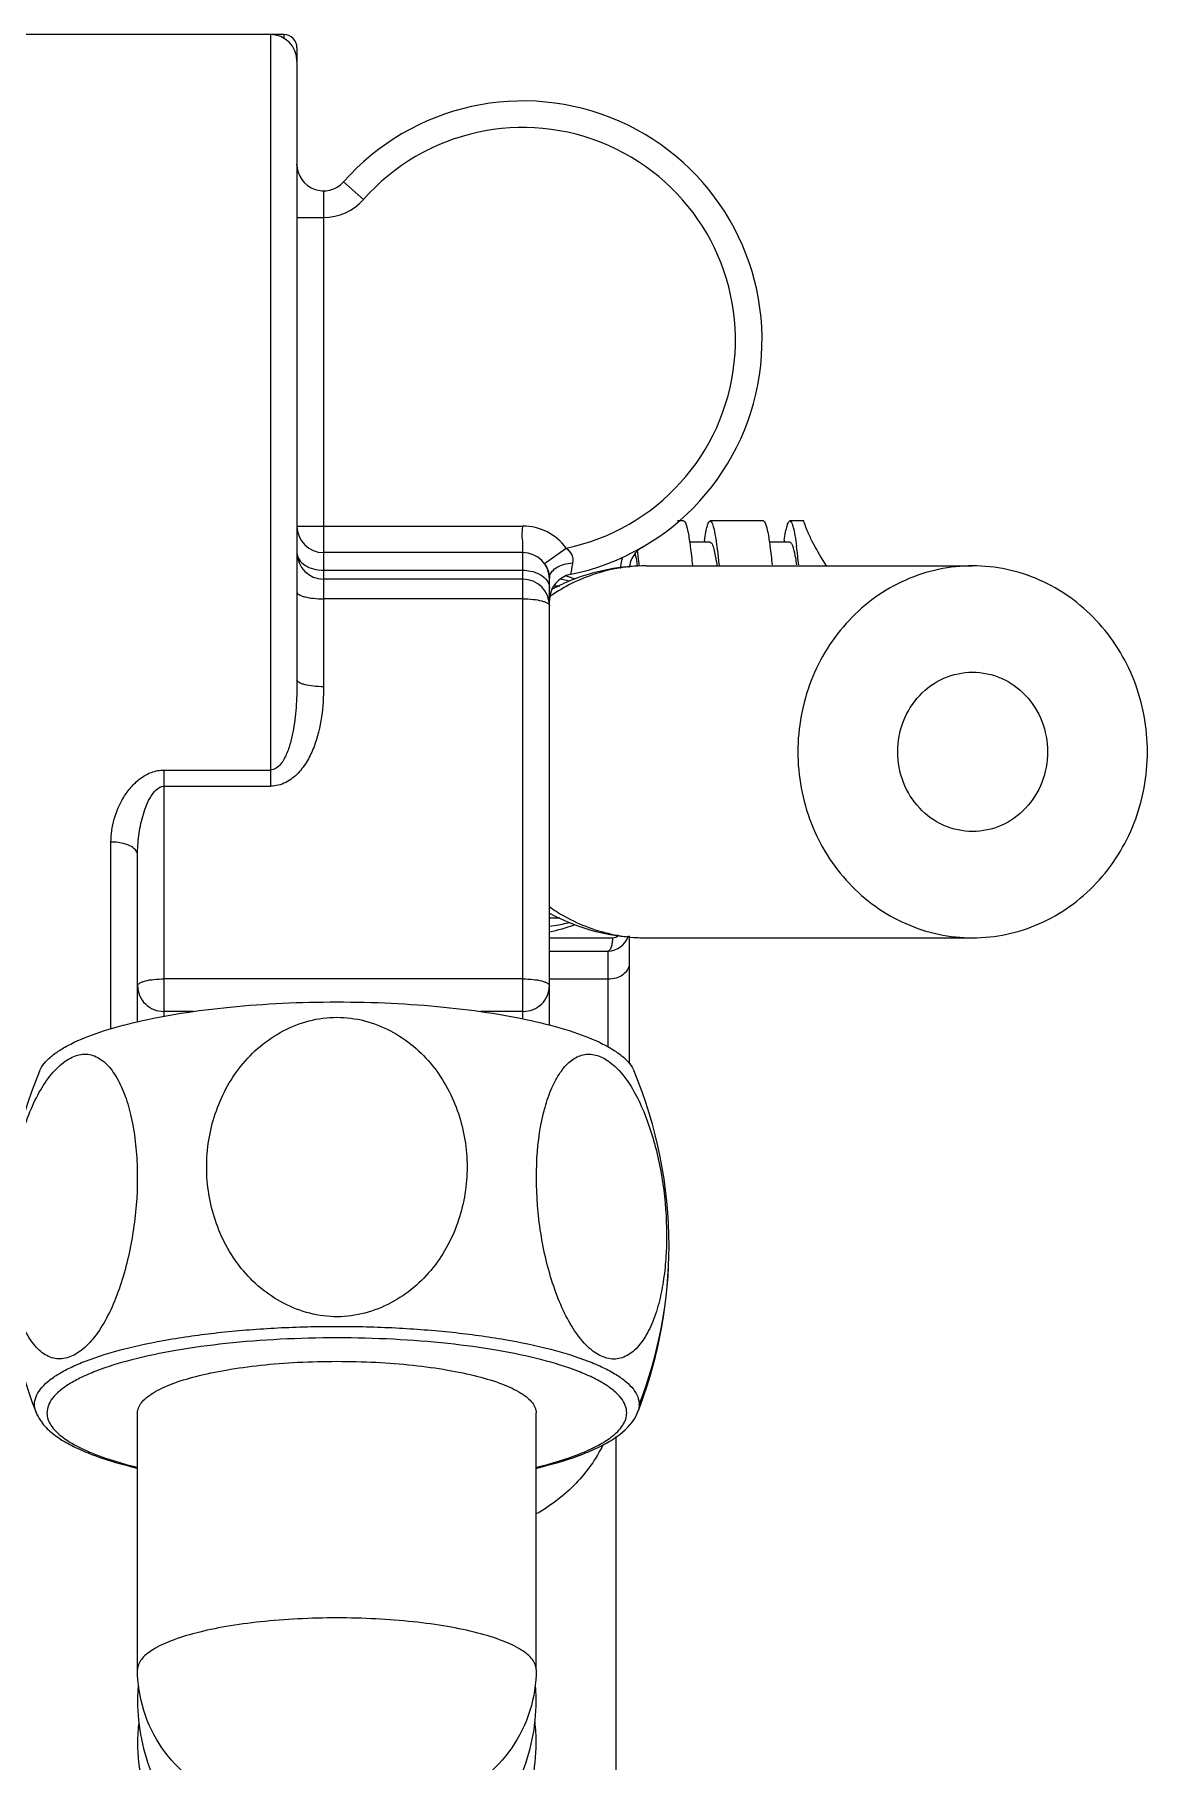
# Model space of a CAD drawing. Extents: x 0 to 1354, y -165 to 827.
# Drawn here: x 699.1 to 741, y 86.6 to 151.6 of the extents above; entities that cross this region are included whole.
import ezdxf

# ---------------------------------------------------------------- set-up
doc = ezdxf.new("R2010")
doc.units = 0
doc.header["$LTSCALE"] = 10
doc.header["$MEASUREMENT"] = 0
doc.layers.add('DEF_LAYER_ASSEM_MEMBER', color=7, linetype='CONTINUOUS')

msp = doc.modelspace()

# ---------------------------------------------------------------- linework, layer by layer
at = {"layer": 'DEF_LAYER_ASSEM_MEMBER', "color": 7, "linetype": 'Continuous'}
for p, q in [((708.465, 151.62), (678.465, 151.62)), ((708.965, 151.12), (708.965, 127.341)), ((708.965, 146.7), (708.965, 146.735)), ((723.515, 133.31), (723.279, 133.31)), ((726.515, 133.31), (724.515, 133.31)), ((728.033, 133.31), (727.515, 133.31)), ((717.465, 132.12), (709.965, 132.12)), ((721.945, 132.314), (721.946, 132.315)), ((724.515, 132.51), (723.738, 132.51)), ((724.766, 132.329), (724.768, 132.318)), ((727.515, 132.51), (726.735, 132.51)), ((722.101, 131.62), (734.389, 131.62)), ((717.465, 131.12), (709.965, 131.12)), ((718.465, 114.338), (718.465, 131.158)), ((718.643, 130.87), (718.859, 130.87)), ((702.965, 114.463), (702.965, 120.74)), ((718.465, 118.37), (718.856, 118.37)), ((721.465, 117.688), (721.465, 112.893)), ((718.465, 117.12), (720.665, 117.12)), ((722.101, 117.62), (734.389, 117.62)), ((702.965, 90.078), (702.965, 99.737)), ((717.965, 90.078), (717.965, 99.737)), ((720.965, 98.845), (720.965, 80.028))]:
    msp.add_line(p, q, dxfattribs=at)
at = {"layer": 'DEF_LAYER_ASSEM_MEMBER', "color": 9, "linetype": 'Continuous'}
for p, q in [((707.965, 151.62), (707.965, 123.327)), ((708.465, 151.62), (708.465, 151.466)), ((709.965, 145.735), (709.965, 127.082)), ((710.715, 146.073), (711.465, 145.412)), ((708.965, 144.735), (709.965, 144.735)), ((708.965, 133.12), (717.462, 133.12)), ((717.465, 114.572), (717.465, 132.12)), ((718.277, 131.704), (719.089, 132.287)), ((709.965, 131.454), (717.465, 131.454)), ((717.465, 130.379), (709.965, 130.379)), ((703.965, 114.668), (703.965, 123.936)), ((703.965, 123.936), (707.965, 123.936)), ((703.965, 123.327), (707.965, 123.327)), ((701.965, 114.198), (701.965, 121.223)), ((718.465, 117.62), (720.836, 117.62)), ((720.665, 117.12), (720.665, 113.518)), ((717.465, 116.072), (703.965, 116.072)), ((720.665, 116.059), (718.465, 116.059)), ((705.064, 114.848), (703.965, 114.848)), ((717.465, 114.848), (715.867, 114.848))]:
    msp.add_line(p, q, dxfattribs=at)
at = {"layer": 'DEF_LAYER_ASSEM_MEMBER', "color": 7, "linetype": 'Continuous'}
for centre, radius, start, end in [((707.965, 150.62), 1, 0, 90), ((708.465, 151.12), 0.5, 0, 90), ((717.465, 140.12), 9, 281.53696, 138.59237), ((709.965, 146.735), 1, 180, 318.59038), ((709.965, 133.12), 1, 180, 270), ((709.965, 132.12), 1, 180, 270), ((717.465, 131.12), 1, 0, 90), ((722.465, 131.46), 1, 120, 174.60354), ((716.642, 131.039), 5.155, 10.44227, 11.97348), ((697.421, 129.19), 24.547, 6.05788, 7.0761), ((735.176, 130.943), 11, 171.46006, 171.60719), ((738.15, 130.946), 10.974, 171.42325, 171.6326), ((708.26, 129.774), 19.673, 6.4677, 7.54309), ((697.596, 128.538), 30.408, 5.88, 6.51932), ((717.429, 131.099), 1.042, 22.25354, 23.35399), ((686.42, 127.987), 35.613, 5.84867, 6.11452), ((717.465, 130.12), 1, 0, 90), ((719.465, 130.322), 1, 101.53696, 180), ((722.049, 124.194), 7.417, 117.20348, 118.30106), ((722.06, 124.174), 7.439, 114.101, 117.2024), ((717.795, 125.349), 5.872, 77.05592, 79.50632), ((722.071, 124.148), 7.468, 111.52852, 114.1006), ((717.033, 124.506), 7.037, 71.882, 73.13002), ((717.79, 125.327), 5.895, 76.0174, 77.05688), ((717.03, 124.499), 7.045, 70.27541, 71.88195), ((722.095, 125.148), 7.528, 241.0065, 270.04795), ((717.8, 123.865), 5.844, 276.5523, 279.96319), ((717.032, 124.737), 7.039, 281.77431, 289.69385), ((717.796, 123.888), 5.868, 279.96582, 282.94466), ((717.79, 123.914), 5.895, 282.94313, 284.00755), ((720.665, 117.92), 0.8, 270, 343.40511), ((715.131, 106.018), 17.166, 157.43149, 180.00709), ((705.799, 106.018), 17.166, 359.9929, 22.56851), ((715.133, 106.014), 17.168, 179.99399, 201.38838), ((705.795, 106.014), 17.17, 339.61473, 0.00533), ((705.877, 105.985), 17.083, 338.60281, 339.6096), ((710.044, 88.879), 7.079, 175.06172, 179.99554), ((710.889, 88.879), 7.076, 0.00372, 4.45985), ((710.097, 87.308), 7.132, 173.63141, 179.99322), ((710.833, 87.308), 7.132, 0.00678, 6.36577)]:
    msp.add_arc(centre, radius, start, end, dxfattribs=at)
at = {"layer": 'DEF_LAYER_ASSEM_MEMBER', "color": 9, "linetype": 'Continuous'}
for centre, radius, start, end in [((717.465, 140.12), 8, 281.71577, 138.59038), ((709.965, 146.735), 2, 270, 318.59038), ((717.465, 131.12), 2, 35.68615, 90.07185), ((722.132, 125.303), 6.321, 101.0192, 115.63463), ((722.103, 125.412), 6.209, 90.01823, 100.94778), ((722.636, 131.46), 1.501, 170.70906, 177.70498), ((722.645, 131.458), 1.509, 161.44318, 170.71778), ((722.195, 125.175), 6.464, 115.65026, 123.62784), ((722.241, 125.105), 6.548, 123.6176, 124.99535), ((720.836, 117.92), 0.3, 270.00065, 320.57268), ((722.103, 123.829), 6.209, 258.96938, 269.9814), ((706.547, 106.021), 16.417, 338.67236, 359.98181), ((720.952, 100.079), 0.892, 338.57065, 343.40693), ((701.902, 101.148), 2.914, 232.99175, 233.99456), ((719.02, 101.157), 2.926, 305.99446, 306.88094)]:
    msp.add_arc(centre, radius, start, end, dxfattribs=at)
at = {"layer": 'DEF_LAYER_ASSEM_MEMBER', "color": 7, "linetype": 'Continuous'}
for points, start_tangent, end_tangent in [([(723.515, 133.31), (723.556, 133.283), (723.598, 133.202), (723.68, 132.879), (723.763, 132.353), (723.846, 131.638)], (0.999999, -0.001333), (0.102534, -0.994729)), ([(724.298, 132.576), (724.352, 132.894), (724.406, 133.125), (724.461, 133.264), (724.515, 133.31)], (0.148511, 0.988911), (0.999999, 0.001213)), ([(724.515, 133.31), (724.578, 133.248), (724.64, 133.061), (724.703, 132.753), (724.766, 132.329)], (0.999999, 0.001213), (0.129992, -0.991515)), ([(726.515, 133.31), (726.556, 133.284), (726.597, 133.203), (726.679, 132.885), (726.761, 132.364), (726.844, 131.657)], (1, -0.000164), (0.103049, -0.994676)), ([(727.299, 132.583), (727.353, 132.898), (727.407, 133.126), (727.461, 133.264), (727.515, 133.31)], (0.149158, 0.988813), (0.999999, -0.001249)), ([(727.515, 133.31), (727.577, 133.25), (727.639, 133.068), (727.701, 132.769), (727.762, 132.357)], (0.999999, -0.001249), (0.131677, -0.991293)), ([(728.213, 132.841), (728.033, 133.31)], (-0.408627, 0.912701), (-0.296623, 0.954995)), ([(728.406, 132.446), (728.213, 132.841)], (-0.466957, 0.88428), (-0.408627, 0.912701)), ([(721.711, 131.973), (721.725, 131.894), (721.768, 131.624)], (0.182164, -0.983268), (0.144796, -0.989462)), ([(724.515, 132.51), (724.583, 132.445), (724.651, 132.25)], (0.999999, 0.001457), (0.254512, -0.96707)), ([(724.651, 132.25), (724.68, 132.127), (724.768, 131.626)], (0.254512, -0.96707), (0.144879, -0.989449)), ([(724.768, 132.318), (724.787, 132.166), (724.845, 131.649)], (0.129334, -0.991601), (0.102855, -0.994696)), ([(727.515, 132.51), (727.562, 132.479), (727.609, 132.385), (727.704, 132.013)], (0.999999, -0.001141), (0.188716, -0.982032)), ([(727.704, 132.013), (727.718, 131.933), (727.763, 131.659)], (0.188716, -0.982032), (0.147484, -0.989064)), ([(728.888, 131.619), (728.406, 132.446)], (-0.528559, 0.848897), (-0.466957, 0.88428)), ([(718.277, 131.704), (718.309, 131.656), (718.386, 131.512)], (0.583467, -0.812137), (0.396418, -0.91807)), ([(718.393, 131.493), (718.412, 131.444), (718.45, 131.305)], (0.378713, -0.925514), (0.189245, -0.98193)), ([(722.101, 131.62), (719.331, 131.095)], (-1, 0), (-0.93023, -0.366976)), ([(734.389, 131.62), (731.872, 131.088), (729.738, 129.57), (728.312, 127.299), (727.811, 124.62)], (-1, 0.000001), (0, -1)), ([(740.967, 124.62), (740.466, 127.299), (739.04, 129.57), (736.906, 131.088), (734.389, 131.62)], (0, 1), (-1, 0.000001)), ([(718.45, 131.305), (718.457, 131.266), (718.465, 131.158)], (0.189245, -0.98193), (-0.000017, -1)), ([(731.57, 124.62), (731.785, 125.769), (732.396, 126.742), (733.31, 127.392), (734.389, 127.62)], (0, 1), (1, 0)), ([(734.389, 127.62), (735.468, 127.392), (736.382, 126.742), (736.994, 125.769), (737.208, 124.62)], (1, 0), (0, -1)), ([(727.811, 124.62), (728.312, 121.942), (729.738, 119.671), (731.872, 118.153), (734.389, 117.62)], (0, -1), (1, -0.000001)), ([(734.389, 121.62), (733.31, 121.849), (732.396, 122.499), (731.785, 123.472), (731.57, 124.62)], (-1, 0), (0, 1)), ([(734.389, 117.62), (736.906, 118.153), (739.04, 119.671), (740.466, 121.942), (740.967, 124.62)], (1, -0.000001), (0, 1)), ([(737.208, 124.62), (736.994, 123.472), (736.382, 122.499), (735.468, 121.849), (734.389, 121.62)], (0, -1), (-1, 0)), ([(699.279, 112.606), (699.685, 113.127), (700.024, 113.379), (700.451, 113.621), (701.55, 114.07), (702.948, 114.46), (704.596, 114.778), (706.44, 115.013), (708.418, 115.157), (710.465, 115.206), (712.512, 115.157), (714.49, 115.013), (716.334, 114.778), (717.982, 114.46), (719.379, 114.07), (720.479, 113.621), (720.905, 113.379), (721.245, 113.127), (721.65, 112.606)], (0.383977, 0.923343), (0.383978, -0.923342)), ([(710.485, 103.356), (708.462, 103.863), (706.868, 105.178), (705.894, 106.976), (705.566, 108.983), (705.888, 110.99), (706.291, 111.931), (706.856, 112.791), (707.579, 113.532), (708.444, 114.113), (709.421, 114.494), (710.465, 114.628)], (-0.99996, -0.008924), (0.999995, -0.003135)), ([(710.465, 114.628), (711.506, 114.495), (712.481, 114.116), (713.345, 113.537), (714.067, 112.799), (714.632, 111.942), (715.037, 111.004), (715.364, 109.003), (715.044, 107), (714.081, 105.202), (712.499, 103.88), (710.485, 103.356)], (0.999995, 0.003249), (-1, -0.000432)), ([(698.312, 104.026), (698.149, 104.921), (698.067, 105.891), (698.146, 107.952), (698.308, 108.994), (698.55, 110.007), (698.871, 110.958), (699.268, 111.805), (699.733, 112.493), (700.243, 112.974), (700.506, 113.128), (700.769, 113.217), (701.028, 113.24), (701.279, 113.195), (701.742, 112.916), (702.138, 112.423), (702.46, 111.762), (702.703, 110.967)], (-0.234866, 0.972028), (0.240487, -0.970652)), ([(718.558, 111.978), (718.872, 112.547), (719.247, 112.967), (719.676, 113.202), (719.906, 113.24), (720.144, 113.22), (720.626, 113.016), (721.098, 112.608), (721.536, 112.019), (721.922, 111.283), (722.245, 110.445), (722.503, 109.54), (722.816, 107.639), (722.856, 105.76), (722.775, 104.876), (722.625, 104.055)], (0.404164, 0.914687), (-0.232025, -0.97271)), ([(718.227, 110.967), (718.298, 111.237), (718.558, 111.978)], (0.239909, 0.970795), (0.404164, 0.914687)), ([(702.703, 110.967), (702.865, 110.072), (702.946, 109.104), (702.864, 107.047), (702.702, 106.007), (702.461, 104.997), (702.14, 104.048), (701.743, 103.203), (701.28, 102.516), (700.772, 102.035), (700.509, 101.881), (700.246, 101.791), (699.987, 101.767), (699.737, 101.811), (699.275, 102.089), (698.878, 102.578), (698.556, 103.235), (698.312, 104.026)], (0.234742, -0.972058), (-0.239903, 0.970797)), ([(722.625, 104.055), (722.384, 103.257), (722.063, 102.592), (721.667, 102.098), (721.205, 101.815), (720.955, 101.765), (720.696, 101.781), (720.17, 102.012), (719.66, 102.495), (719.196, 103.186), (718.797, 104.031), (718.474, 104.98), (718.23, 105.993), (718.067, 107.035), (717.984, 109.098), (718.227, 110.967)], (-0.229059, -0.973413), (0.230953, 0.972965)), ([(702.965, 99.737), (703.001, 99.927), (703.109, 100.116), (703.288, 100.301), (703.536, 100.48), (704.229, 100.816), (705.161, 101.11), (706.298, 101.351), (707.595, 101.531), (709.002, 101.641), (710.465, 101.678), (711.928, 101.641), (713.335, 101.531), (714.632, 101.351), (715.768, 101.11), (716.701, 100.816), (717.394, 100.48), (717.642, 100.301), (717.821, 100.116), (717.929, 99.927), (717.965, 99.737)], (0, 1), (0, -1)), ([(699.147, 99.753), (699.309, 99.449), (699.668, 99.05), (700.145, 98.702)], (0.364835, -0.931072), (0.851474, -0.524397)), ([(720.784, 98.702), (721.115, 98.929), (721.782, 99.753)], (0.851477, 0.524392), (0.364835, 0.931072)), ([(700.146, 98.701), (700.699, 98.405), (701.353, 98.133), (702.94, 97.662)], (0.851323, -0.524642), (0.972488, -0.232954)), ([(717.99, 97.662), (719.577, 98.133), (720.231, 98.405), (720.784, 98.701)], (0.972488, 0.232953), (0.851323, 0.524642)), ([(706.221, 85.207), (704.935, 85.996), (703.885, 87.13), (703.201, 88.532), (702.965, 90.078)], (-0.910201, 0.414168), (0.000112, 1)), ([(717.965, 90.078), (717.728, 88.532), (717.045, 87.13), (715.994, 85.996), (714.709, 85.207)], (-0.000113, -1), (-0.910201, -0.414168)), ([(702.965, 88.88), (703.11, 87.455), (703.538, 86.086), (704.233, 84.826), (705.168, 83.723), (706.305, 82.819), (707.6, 82.147), (710.465, 81.595), (713.329, 82.148), (714.625, 82.819), (715.762, 83.723), (716.696, 84.826), (717.391, 86.086), (717.82, 87.455), (717.965, 88.88)], (0, -1), (0, 1)), ([(702.965, 87.309), (703.11, 85.878), (703.539, 84.504), (704.235, 83.239), (705.17, 82.133), (706.307, 81.226), (707.603, 80.554), (710.465, 80.001), (713.327, 80.554), (714.622, 81.226), (715.759, 82.133), (716.694, 83.239), (717.39, 84.504), (717.82, 85.878), (717.965, 87.309)], (0, -1), (0, 1))]:
    msp.add_spline(points, degree=3, dxfattribs=dict(at, start_tangent=start_tangent, end_tangent=end_tangent))
at = {"layer": 'DEF_LAYER_ASSEM_MEMBER', "color": 9, "linetype": 'Continuous'}
for points, start_tangent, end_tangent in [([(717.465, 132.12), (717.466, 132.125), (717.466, 132.14), (717.465, 132.164), (717.465, 132.197), (717.464, 132.289), (717.469, 132.414), (717.461, 132.566), (717.438, 132.739), (717.445, 132.926), (717.463, 133.12)], (1, 0.000771), (0.003977, 0.999992)), ([(708.965, 132.12), (709.041, 131.865), (709.258, 131.649), (709.582, 131.505), (709.965, 131.454)], (0, -1), (1, 0)), ([(719.089, 132.287), (719.301, 132.032), (719.336, 131.735)], (0.801074, -0.598565), (-0.173082, -0.984907)), ([(717.465, 131.454), (717.755, 131.425), (718.389, 131.042)], (1, 0), (0.527168, -0.849761)), ([(718.465, 131.158), (718.529, 131.363), (718.713, 131.542), (718.995, 131.672), (719.336, 131.735)], (0.000008, 1), (0.997156, 0.075365)), ([(719.336, 131.735), (719.305, 131.557), (719.283, 131.419), (719.275, 131.369), (719.269, 131.332), (719.265, 131.302)], (-0.173869, -0.984769), (0.47724, 0.878773)), ([(718.389, 131.042), (718.422, 130.98), (718.465, 130.787)], (0.527168, -0.849761), (0, -1)), ([(708.965, 130.638), (709.041, 130.539), (709.133, 130.494), (709.258, 130.455), (709.582, 130.399), (709.965, 130.379)], (0, -1), (1, 0)), ([(717.465, 130.379), (717.847, 130.36), (718.172, 130.303), (718.296, 130.264), (718.389, 130.219), (718.465, 130.12)], (1, 0), (0, -1)), ([(708.965, 127.341), (708.936, 126.406), (708.831, 125.476), (708.733, 125.018), (708.586, 124.574), (708.486, 124.362), (708.357, 124.167), (708.186, 124.007), (707.965, 123.936)], (-0.000007, -1), (-0.999998, -0.00223)), ([(709.965, 127.082), (709.887, 125.932), (709.605, 124.813), (709.356, 124.289), (709.008, 123.822), (708.54, 123.467), (707.965, 123.327)], (-0.000024, -1), (-0.999994, -0.00352)), ([(708.965, 127.341), (709.041, 127.242), (709.133, 127.197), (709.258, 127.158), (709.582, 127.101), (709.965, 127.082)], (0, -1), (1, 0)), ([(701.965, 121.223), (702.087, 122.085), (702.447, 122.912), (702.72, 123.287), (703.064, 123.611), (703.485, 123.847), (703.965, 123.936)], (0.000006, 1), (0.999992, 0.003992)), ([(702.965, 120.74), (703.014, 121.467), (703.158, 122.184), (703.272, 122.533), (703.425, 122.868), (703.965, 123.327)], (0.000017, 1), (0.999996, 0.002749)), ([(702.965, 120.74), (702.889, 120.925), (702.672, 121.082), (702.347, 121.186), (701.965, 121.223)], (0, 1), (-1, -0.000003)), ([(718.456, 118.793), (719.03, 118.43), (720.915, 117.735)], (0.816005, -0.578044), (0.981502, -0.191453)), ([(720.836, 117.62), (720.823, 117.429), (720.786, 117.267), (720.73, 117.159), (720.665, 117.12)], (0.000005, -1), (-1, 0)), ([(721.465, 116.647), (721.404, 116.422), (721.23, 116.231), (720.971, 116.104), (720.665, 116.059)], (0, -1), (-1, 0)), ([(702.965, 115.814), (703.041, 115.913), (703.133, 115.957), (703.258, 115.997), (703.582, 116.053), (703.965, 116.072)], (0, 1), (1, 0)), ([(702.965, 115.814), (703.041, 115.444), (703.258, 115.131), (703.582, 114.921), (703.965, 114.848)], (0, -1), (1, 0)), ([(717.465, 116.072), (717.847, 116.053), (718.172, 115.997), (718.296, 115.957), (718.389, 115.913), (718.465, 115.814)], (1, 0), (0, -1)), ([(717.465, 114.848), (717.847, 114.921), (718.172, 115.131), (718.389, 115.444), (718.465, 115.814)], (1, 0), (0, 1)), ([(699.089, 100.05), (699.144, 100.338), (699.308, 100.624), (699.579, 100.905), (699.955, 101.177), (700.432, 101.438), (701.006, 101.686), (702.421, 102.132), (704.145, 102.498), (706.112, 102.77), (708.246, 102.938), (710.465, 102.994), (712.684, 102.938), (714.818, 102.77), (716.785, 102.498), (718.509, 102.132), (719.923, 101.686), (720.497, 101.438), (720.974, 101.177), (721.351, 100.905), (721.622, 100.624), (721.786, 100.338), (721.84, 100.05)], (0, 1), (0, -1)), ([(721.372, 99.737), (721.32, 100.014), (721.163, 100.288), (720.903, 100.557), (720.542, 100.817), (720.085, 101.068), (719.534, 101.306), (718.178, 101.733), (716.525, 102.084), (714.639, 102.345), (712.593, 102.506), (710.465, 102.56), (708.337, 102.506), (706.291, 102.345), (704.405, 102.084), (702.752, 101.733), (701.395, 101.306), (700.845, 101.068), (700.387, 100.817), (700.027, 100.557), (699.767, 100.288), (699.61, 100.014), (699.557, 99.737)], (0, 1), (0, -1)), ([(699.147, 99.753), (699.122, 99.827), (699.089, 100.05)], (-0.364839, 0.931071), (0, 1)), ([(699.557, 99.737), (699.594, 99.504), (699.706, 99.273), (699.891, 99.044), (700.148, 98.821)], (0, -1), (0.798496, -0.602)), ([(720.776, 98.817), (721.036, 99.041), (721.222, 99.271), (721.335, 99.503), (721.372, 99.737)], (0.799843, 0.600209), (0, 1)), ([(721.84, 100.05), (721.822, 99.88), (721.807, 99.824)], (0, -1), (-0.285006, -0.958526)), ([(700.189, 98.79), (700.688, 98.485), (701.322, 98.198), (702.956, 97.689)], (0.80891, -0.587933), (0.971127, -0.238564)), ([(720.479, 98.535), (719.459, 97.082), (717.97, 95.932)], (-0.432983, -0.901402), (-0.868224, -0.496172)), ([(717.973, 97.689), (719.607, 98.197), (720.241, 98.485), (720.74, 98.79)], (0.97113, 0.238551), (0.809034, 0.587762)), ([(717.965, 90.078), (717.929, 90.268), (717.821, 90.457), (717.642, 90.641), (717.394, 90.821), (716.701, 91.156), (715.768, 91.45), (714.632, 91.692), (713.335, 91.871), (711.928, 91.982), (710.465, 92.019), (709.002, 91.982), (707.595, 91.871), (706.298, 91.692), (705.162, 91.451), (704.229, 91.156), (703.536, 90.821), (703.288, 90.641), (703.109, 90.457), (703.001, 90.268), (702.965, 90.078)], (-0.000006, 1), (-0.000167, -1))]:
    msp.add_spline(points, degree=3, dxfattribs=dict(at, start_tangent=start_tangent, end_tangent=end_tangent))

doc.saveas('drawing.dxf')
